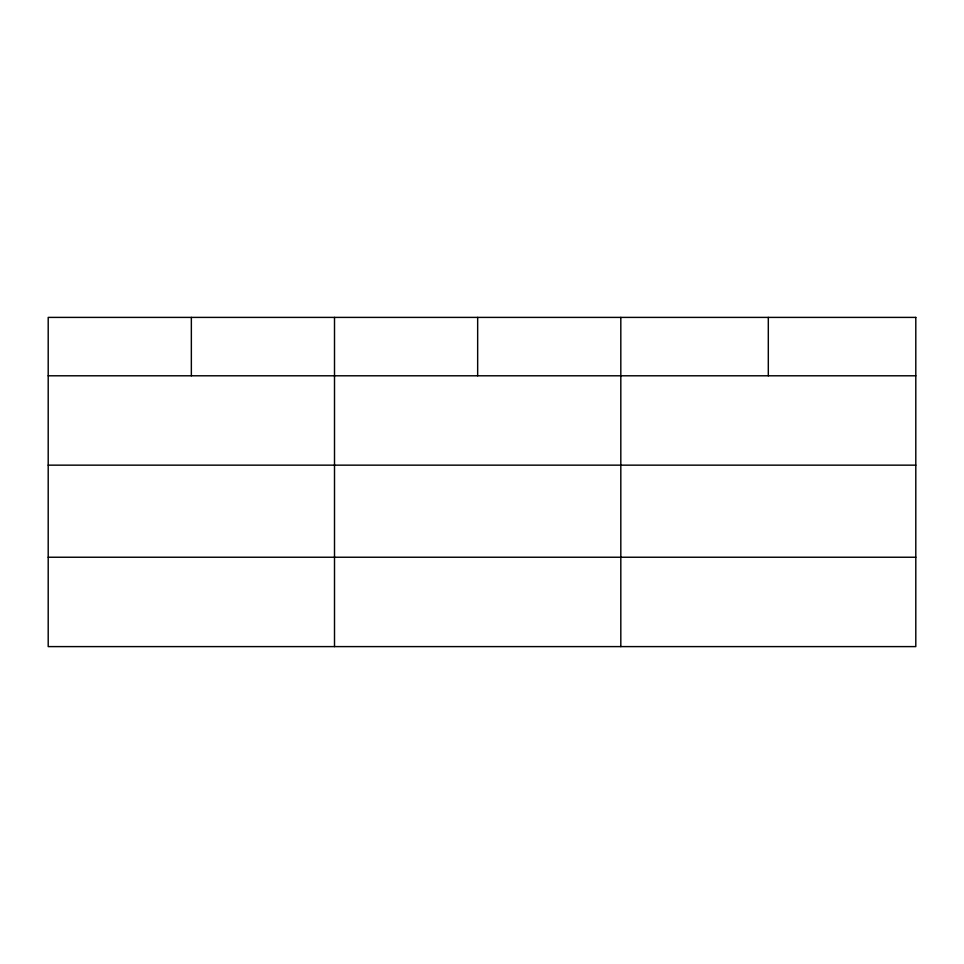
<?xml version="1.0" encoding="UTF-8"?>
<svg xmlns="http://www.w3.org/2000/svg" width="964" height="964" viewBox="0 0 964 964"><rect width="100%" height="100%" fill="white"/><g stroke="black" fill="none" stroke-linecap="round" stroke-linejoin="round"><path stroke-width="1.45" d="M48.2 375.791L915.8 375.791M48.2 465.154L915.8 465.154M48.2 557.24L915.8 557.24M768.308 317.397L768.308 375.791M620.816 317.397L620.816 646.603M477.662 317.397L477.662 375.791M334.508 317.397L334.508 646.603M191.354 317.397L191.354 375.791M915.8 317.397L48.2 317.397L48.2 646.603L915.8 646.603L915.8 317.397"/></g></svg>
